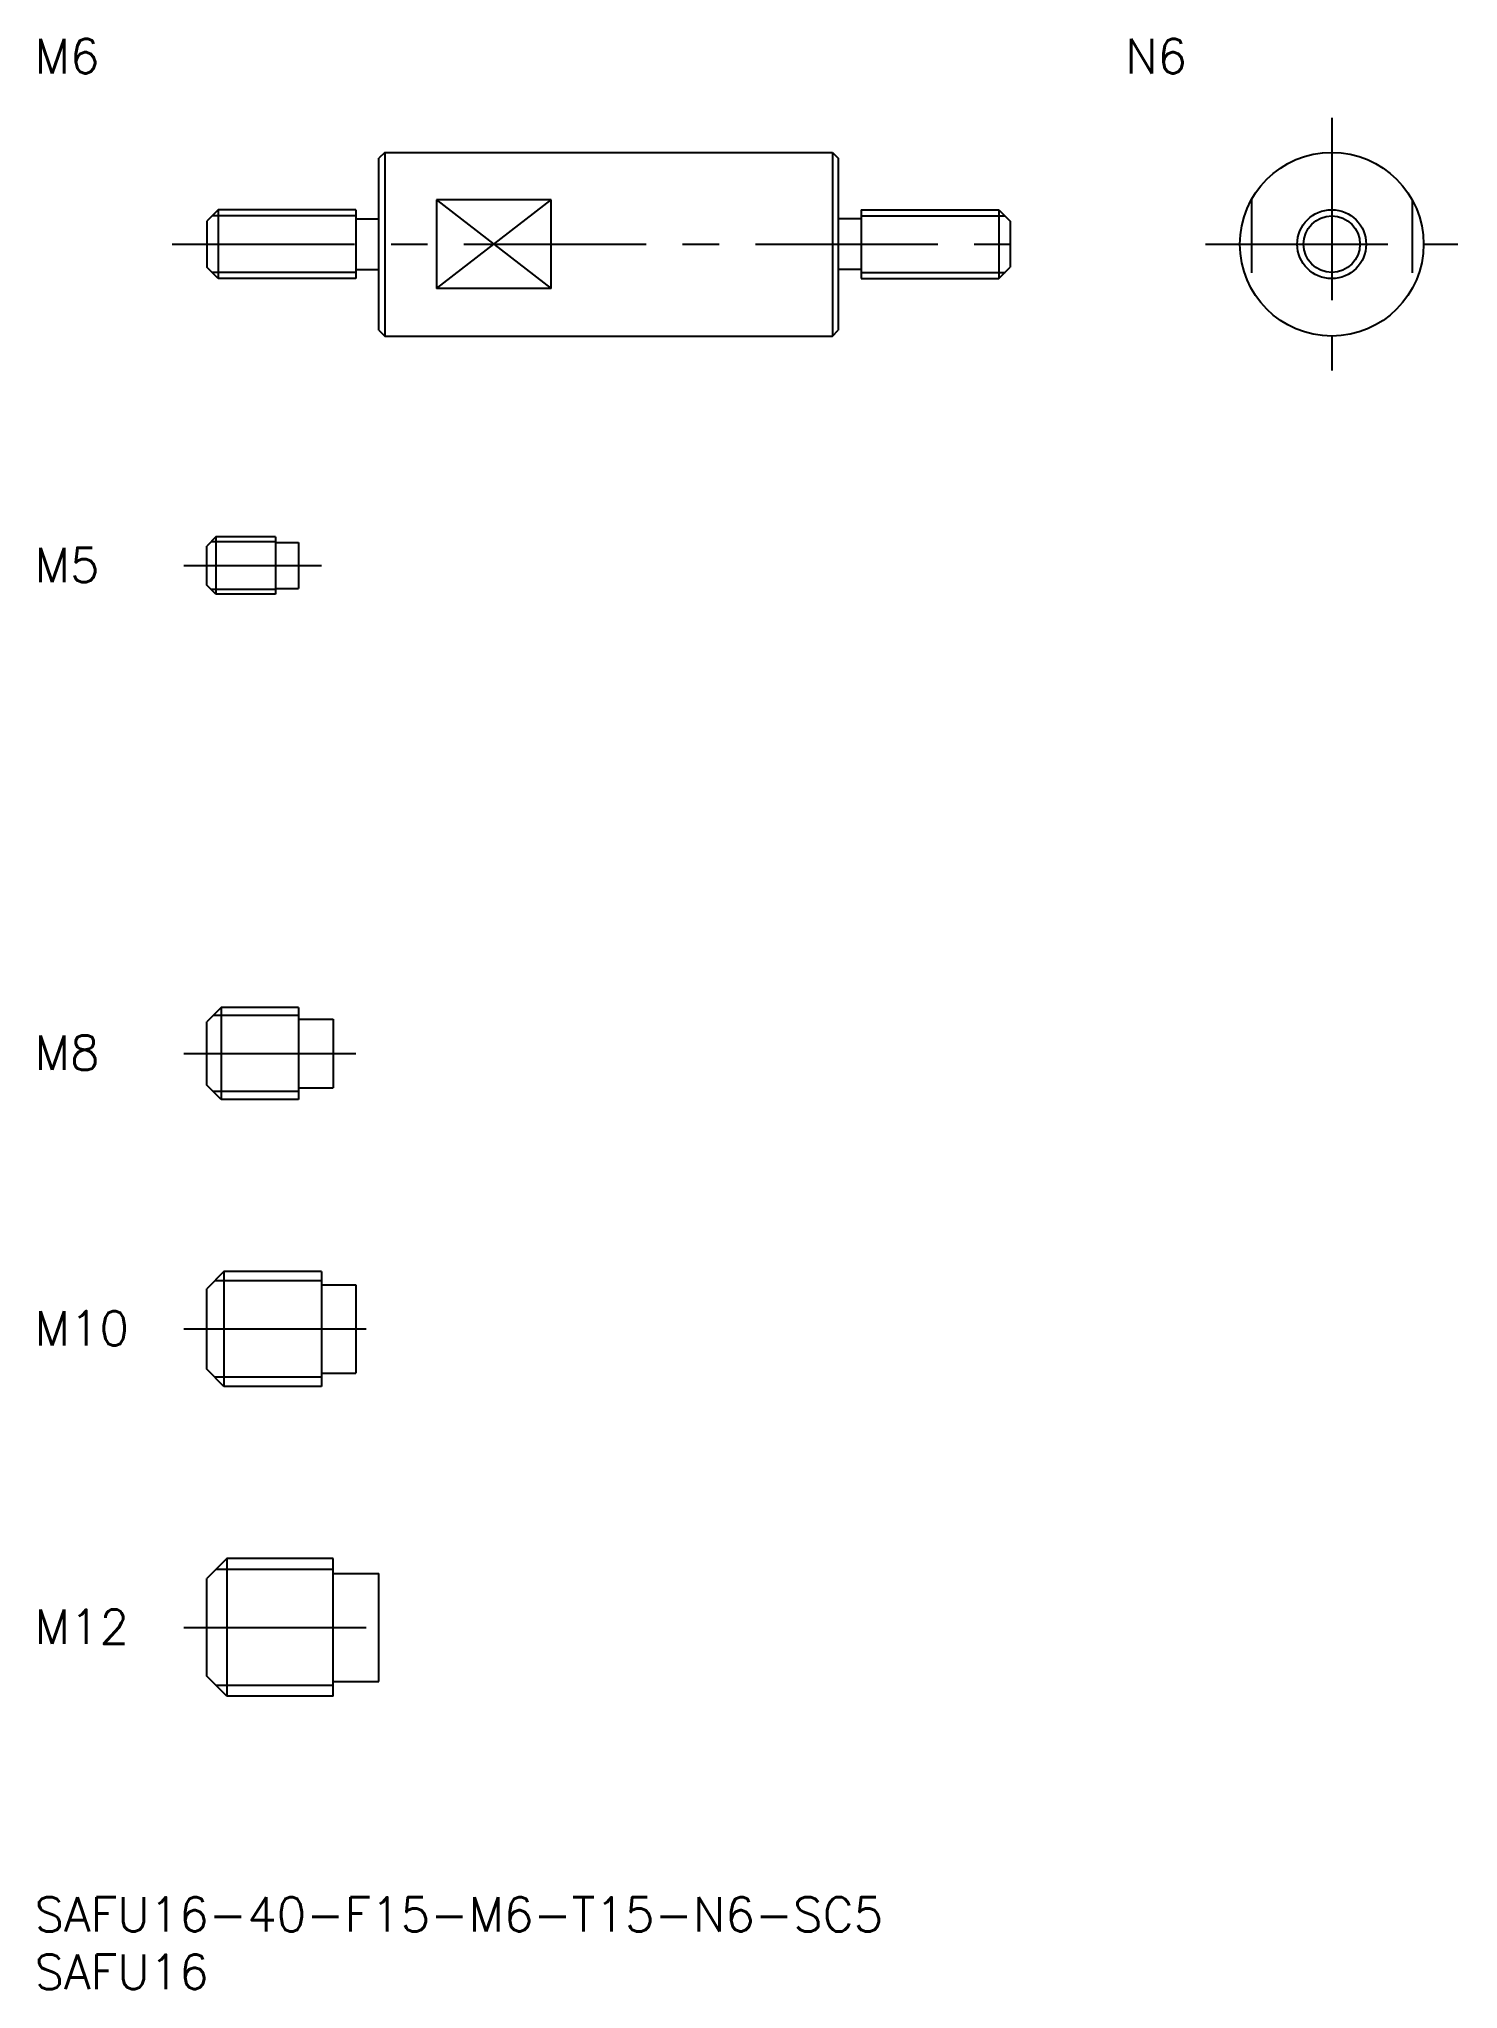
# Model space of a CAD drawing. Extents: x 0 to 124, y -8 to 162.
import ezdxf

# ---------------------------------------------------------------- set-up
doc = ezdxf.new("R2010")
doc.units = 0
doc.header["$LTSCALE"] = 0.5
doc.linetypes.add('CENTER', pattern=[50.8, 31.75, -6.35, 6.35, -6.35])
doc.linetypes.add('DASHED', pattern=[19.05, 12.7, -6.35])
for name, color, linetype in [('MSM_CENTER', 1, 'CENTER'), ('MSM_CONTINUOUS', 7, 'CONTINUOUS'), ('MSM_DASHED', 4, 'DASHED'), ('MSM_NARROW', 5, 'CONTINUOUS'), ('MSM_PART_NUMBER', 7, 'CONTINUOUS')]:
    doc.layers.add(name, color=color, linetype=linetype)
doc.styles.get("Standard").update_dxf_attribs({"font": 'txt.shx', "height": 1, "bigfont": 'bigfont.shx'})

# ---------------------------------------------------------------- blocks, each defined once
blk = doc.blocks.new('*U14')
at = {"layer": 'MSM_PART_NUMBER'}
blk.add_text('SAFU16-40-F15-M6-T15-N6-SC5', height=3, dxfattribs=at).set_placement((0, -3))
blk = doc.blocks.new('*U15')
at = {"layer": 'MSM_PART_NUMBER'}
blk.add_text('SAFU16', height=3, dxfattribs=at).set_placement((0, -8))
blk = doc.blocks.new('*U16')
at = {"layer": 'MSM_PART_NUMBER'}
blk.add_text('M12', height=3, dxfattribs=at).set_placement((0, 22.06))
blk = doc.blocks.new('*U17')
at = {"layer": 'MSM_PART_NUMBER'}
blk.add_text('M10', height=3, dxfattribs=at).set_placement((0, 48.06))
blk = doc.blocks.new('*U18')
at = {"layer": 'MSM_PART_NUMBER'}
blk.add_text('M8', height=3, dxfattribs=at).set_placement((0, 72.06))
blk = doc.blocks.new('*U19')
at = {"layer": 'MSM_PART_NUMBER'}
blk.add_text('M6', height=3, dxfattribs=at).set_placement((0, 158.88))
blk = doc.blocks.new('*U20')
at = {"layer": 'MSM_PART_NUMBER'}
blk.add_text('M5', height=3, dxfattribs=at).set_placement((0, 114.56))
blk = doc.blocks.new('*U21')
at = {"layer": 'MSM_PART_NUMBER'}
blk.add_text('N6', height=3, dxfattribs=at).set_placement((95, 158.88))

msp = doc.modelspace()

# ---------------------------------------------------------------- linework, layer by layer
at = {"layer": 'MSM_CENTER'}
for p, q in [((113, 155), (113, 133)), ((12, 144), (88, 144)), ((102, 144), (124, 144)), ((13, 116), (25, 116)), ((13, 73.5), (28, 73.5)), ((13, 49.5), (30, 49.5)), ((13, 23.5), (32, 23.5))]:
    msp.add_line(p, q, dxfattribs=at)
at = {"layer": 'MSM_CONTINUOUS'}
for p, q in [((30.5, 152), (30, 151.5)), ((30, 136.5), (30, 151.5)), ((30.5, 152), (69.5, 152)), ((30.5, 152), (30.5, 136)), ((69.5, 152), (69.5, 136)), ((69.5, 152), (70, 151.5)), ((70, 151.5), (70, 136.5)), ((45, 147.87), (35, 147.87)), ((35, 147.87), (35, 140.13)), ((45, 140.13), (45, 147.87)), ((16, 147), (15, 146)), ((28, 147), (16, 147)), ((16, 147), (16, 141)), ((28, 147), (28, 141)), ((28, 146.2), (30, 146.2)), ((72, 146.2), (70, 146.2)), ((72, 147), (84, 147)), ((72, 147), (72, 141)), ((84, 147), (85, 146)), ((84, 147), (84, 141)), ((15, 146), (15, 142)), ((85, 146), (85, 142)), ((16, 141), (15, 142)), ((28, 141), (16, 141)), ((28, 141.8), (30, 141.8)), ((72, 141.8), (70, 141.8)), ((72, 141), (84, 141)), ((84, 141), (85, 142)), ((45, 140.13), (35, 140.13)), ((30, 136.5), (30.5, 136)), ((30.5, 136), (69.5, 136)), ((69.5, 136), (70, 136.5)), ((15.8, 118.5), (15, 117.7)), ((15, 114.3), (15, 117.7)), ((21, 118.5), (15.8, 118.5)), ((15.8, 118.5), (15.8, 113.5)), ((21, 118.5), (21, 113.5)), ((21, 118), (23, 118)), ((23, 118), (23, 114)), ((15.8, 113.5), (15, 114.3)), ((21, 114), (23, 114)), ((21, 113.5), (15.8, 113.5)), ((16.25, 77.5), (15, 76.25)), ((23, 77.5), (16.25, 77.5)), ((16.25, 77.5), (16.25, 69.5)), ((23, 77.5), (23, 69.5)), ((23, 76.5), (26, 76.5)), ((26, 76.5), (26, 70.5)), ((15, 70.75), (15, 76.25)), ((16.25, 69.5), (15, 70.75)), ((23, 70.5), (26, 70.5)), ((23, 69.5), (16.25, 69.5)), ((16.5, 54.5), (15, 53)), ((25, 54.5), (16.5, 54.5)), ((16.5, 54.5), (16.5, 44.5)), ((25, 54.5), (25, 44.5)), ((15, 46), (15, 53)), ((25, 53.35), (28, 53.35)), ((28, 53.35), (28, 45.65)), ((16.5, 44.5), (15, 46)), ((25, 44.5), (16.5, 44.5)), ((25, 45.65), (28, 45.65)), ((16.75, 29.5), (15, 27.75)), ((26, 29.5), (16.75, 29.5)), ((16.75, 29.5), (16.75, 17.5)), ((26, 17.5), (26, 29.5)), ((15, 19.25), (15, 27.75)), ((26, 28.2), (30, 28.2)), ((30, 18.8), (30, 28.2)), ((16.75, 17.5), (15, 19.25)), ((26, 18.8), (30, 18.8)), ((26, 17.5), (16.75, 17.5))]:
    msp.add_line(p, q, dxfattribs=at)
for radius in [8, 3]:
    msp.add_circle((113, 144), radius, dxfattribs=at)
at = {"layer": 'MSM_DASHED'}
for p, q in [((106, 147.87), (106, 140.13)), ((120, 147.87), (120, 140.13))]:
    msp.add_line(p, q, dxfattribs=at)
at = {"layer": 'MSM_NARROW'}
for p, q in [((35, 147.87), (45, 140.13)), ((35, 140.13), (45, 147.87)), ((28, 146.46), (15.46, 146.46)), ((72, 146.46), (84.54, 146.46)), ((28, 141.54), (15.46, 141.54)), ((72, 141.54), (84.54, 141.54)), ((21, 118.07), (15.37, 118.07)), ((21, 113.93), (15.37, 113.93)), ((23, 76.82), (15.57, 76.82)), ((23, 70.18), (15.57, 70.18)), ((25, 53.69), (15.69, 53.69)), ((25, 45.31), (15.69, 45.31)), ((26, 28.55), (15.8, 28.55)), ((26, 18.45), (15.8, 18.45))]:
    msp.add_line(p, q, dxfattribs=at)
msp.add_circle((113, 144), 2.46, dxfattribs=at)

# ---------------------------------------------------------------- block references
at = {"layer": 'MSM_CONTINUOUS'}
for name in ['*U19', '*U21', '*U20', '*U18', '*U17', '*U16', '*U14', '*U15']:
    msp.add_blockref(name, (0, 0), dxfattribs=at)

doc.saveas('drawing.dxf')
